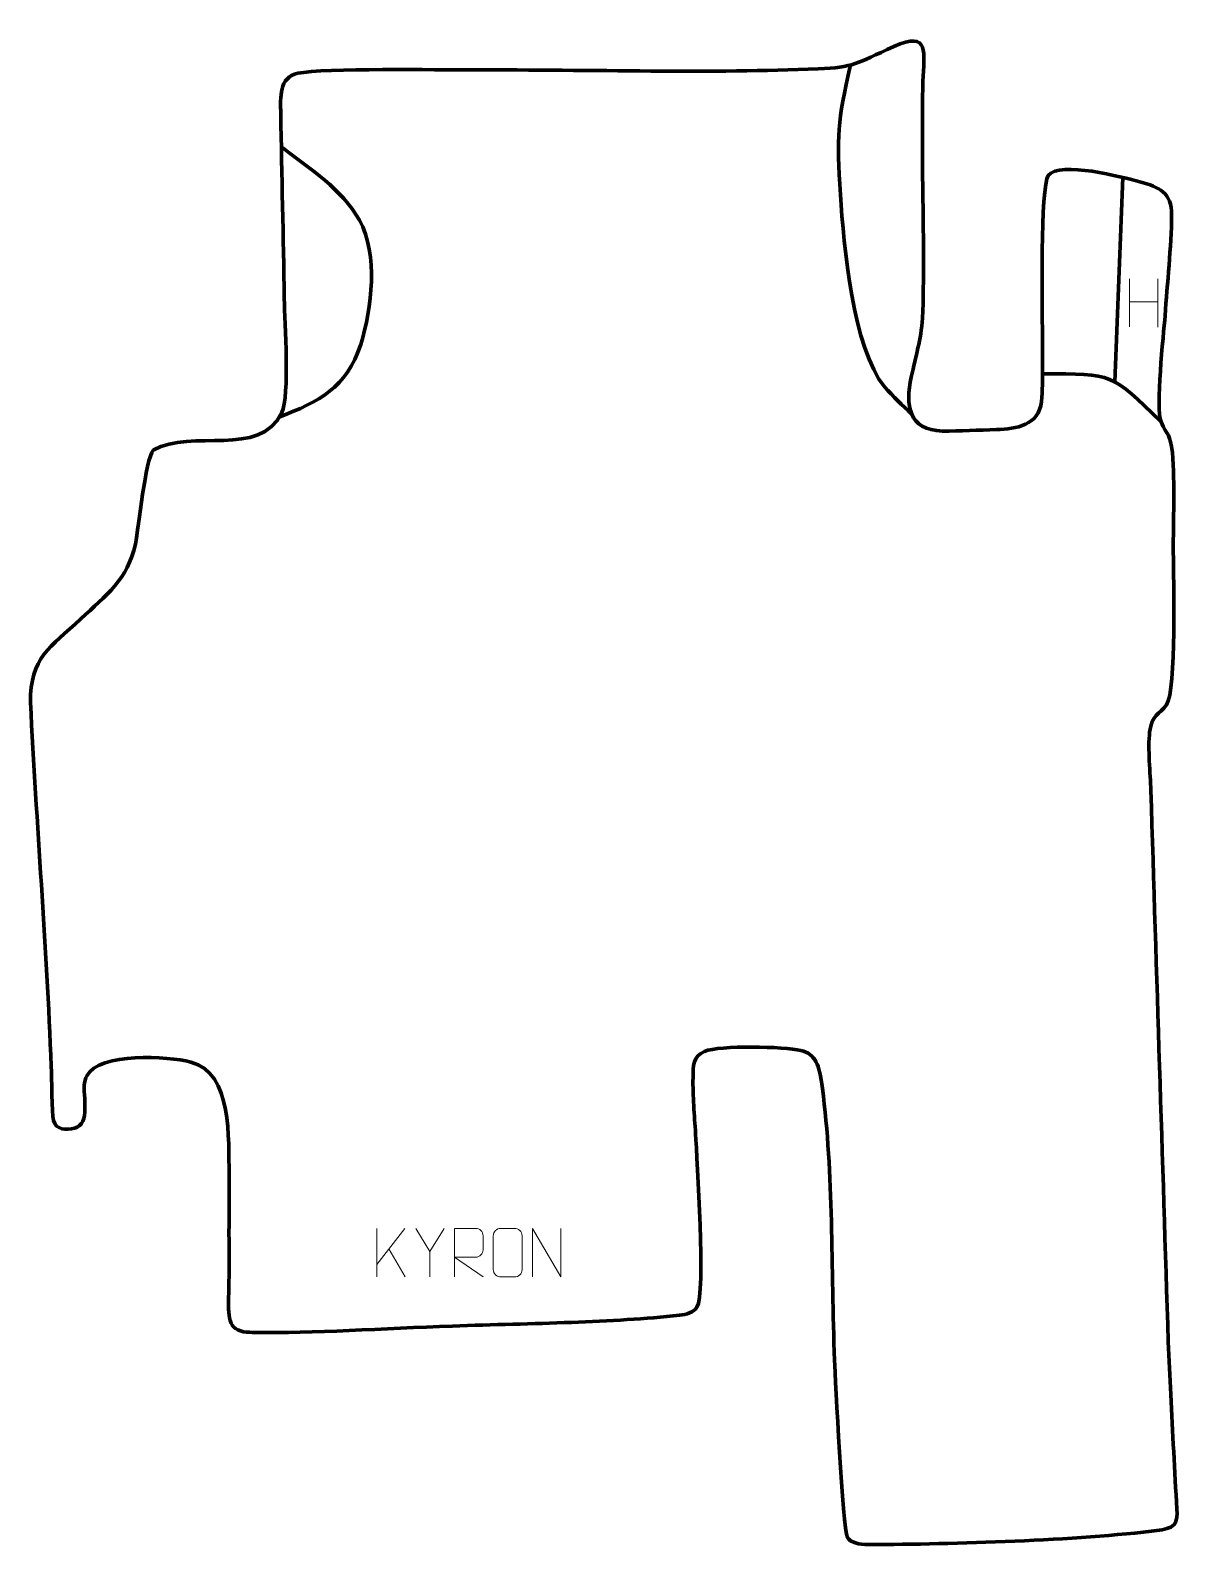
# Model space of a CAD drawing. Header units: millimetres. Extents: x 1043 to 1633, y 14 to 793.
import ezdxf

# ---------------------------------------------------------------- set-up
doc = ezdxf.new("R2010")
doc.units = ezdxf.units.MM
doc.header["$MEASUREMENT"] = 0
doc.layers.add('layer 1', color=7, linetype='Continuous', plot=False)
doc.layers.add('layer 2', color=7, linetype='Continuous')
doc.layers.add('layer 3', color=7, linetype='Continuous')

msp = doc.modelspace()

# ---------------------------------------------------------------- linework, layer by layer
at = {"layer": 'layer 1', "color": 250, "lineweight": 9}
for points in [[(1608.3233, 665.6315), (1608.3233, 665.6315), (1608.3233, 640.854), (1608.3233, 640.854)], [(1622.9666, 665.6315), (1622.9666, 665.6315), (1622.9666, 640.678), (1622.9666, 640.678)], [(1608.3233, 653.7492), (1608.3233, 653.7492), (1622.9666, 653.7496), (1622.9666, 653.7496)], [(1221.2293, 177.1688), (1221.2293, 177.1688), (1221.2293, 152.2152), (1221.2293, 152.2152)], [(1235.6055, 177.1688), (1235.6055, 177.1688), (1221.2293, 158.5291), (1221.2293, 158.5291)], [(1248.5794, 165.2701), (1248.5794, 165.2701), (1241.2585, 177.1688), (1241.2585, 177.1688)], [(1235.9308, 152.311), (1235.9308, 152.311), (1227.4603, 166.6246), (1227.4603, 166.6246)]]:
    msp.add_open_spline(points, degree=3, dxfattribs=at)
for points, knots in [([(1255.9018, 177.1688), (1255.9018, 177.1688), (1248.5794, 165.2701), (1248.5794, 165.2701), (1248.5794, 165.2701), (1248.5794, 165.2701), (1248.5801, 152.2152), (1248.5801, 152.2152)], [0, 0, 0, 0, 0.33333333, 0.33333333, 0.33333333, 0.33333333, 1, 1, 1, 1]), ([(1261.2481, 152.2153), (1261.2481, 152.2153), (1261.2481, 177.1688), (1261.2481, 177.1688), (1261.2481, 177.1688), (1264.8429, 177.1688), (1268.4384, 177.1688), (1272.0336, 177.1688), (1272.0336, 177.1688), (1274.3589, 177.1311), (1275.9162, 175.6411), (1275.9121, 173.2747), (1275.9121, 173.2747), (1275.9117, 171.2392), (1275.9117, 168.1798), (1275.9121, 166.1438), (1275.9121, 166.1438), (1275.9056, 164.2683), (1274.0933, 162.3265), (1272.0838, 162.3074), (1272.0838, 162.3074), (1272.0838, 162.3074), (1261.2481, 162.3074), (1261.2481, 162.3074), (1261.2481, 162.3074), (1261.2481, 162.3074), (1275.9028, 152.2153), (1275.9028, 152.2153)], [0, 0, 0, 0, 0.125, 0.125, 0.125, 0.125, 0.25, 0.25, 0.25, 0.25, 0.375, 0.375, 0.375, 0.375, 0.5, 0.5, 0.5, 0.5, 0.625, 0.625, 0.625, 0.625, 0.75, 0.75, 0.75, 0.75, 1, 1, 1, 1]), ([(1285.0606, 177.1685), (1287.3863, 177.1685), (1289.7124, 177.1685), (1292.0385, 177.1685), (1292.0385, 177.1685), (1293.9851, 177.2041), (1295.9765, 175.7125), (1296.0032, 173.2749), (1296.0032, 173.2749), (1296.0028, 167.528), (1296.0028, 161.7807), (1296.0032, 156.033), (1296.0032, 156.033), (1295.8634, 153.7096), (1294.1862, 152.23), (1292.0385, 152.2192), (1292.0385, 152.2192), (1289.7066, 152.2196), (1287.3747, 152.2196), (1285.0432, 152.2192), (1285.0432, 152.2192), (1283.1182, 152.1138), (1281.1461, 153.9983), (1281.1573, 156.0156), (1281.1573, 156.0156), (1281.1576, 161.7857), (1281.1576, 167.5554), (1281.1573, 173.3247), (1281.1573, 173.3247), (1281.1615, 175.4628), (1282.9082, 177.182), (1285.0606, 177.1685)], [0, 0, 0, 0, 0.11111111, 0.11111111, 0.11111111, 0.11111111, 0.22222222, 0.22222222, 0.22222222, 0.22222222, 0.33333333, 0.33333333, 0.33333333, 0.33333333, 0.44444444, 0.44444444, 0.44444444, 0.44444444, 0.55555556, 0.55555556, 0.55555556, 0.55555556, 0.66666667, 0.66666667, 0.66666667, 0.66666667, 0.77777778, 0.77777778, 0.77777778, 0.77777778, 1, 1, 1, 1]), ([(1301.2528, 152.2153), (1301.2528, 152.2153), (1301.2528, 177.1688), (1301.2528, 177.1688), (1301.2528, 177.1688), (1301.2528, 177.1688), (1315.9076, 152.2153), (1315.9076, 152.2153), (1315.9076, 152.2153), (1315.9076, 152.2153), (1315.9076, 177.1688), (1315.9076, 177.1688)], [0, 0, 0, 0, 0.25, 0.25, 0.25, 0.25, 0.5, 0.5, 0.5, 0.5, 1, 1, 1, 1])]:
    msp.add_open_spline(points, degree=3, knots=knots, dxfattribs=at)
at = {"layer": 'layer 2', "color": 142, "lineweight": 158}
for points in [[(1464.8862, 775.6246), (1458.1704, 746.0337), (1457.6618, 739.3501), (1459.6823, 708.7712), (1459.6823, 708.7712), (1461.3951, 682.851), (1465.9663, 629.9476), (1482.447, 609.9526), (1482.447, 609.9526), (1486.6457, 605.0759), (1491.6618, 600.6172), (1496.2835, 596.1179)], [(1171.0792, 594.4079), (1191.6851, 602.6056), (1205.5743, 609.2765), (1213.042, 631.8718), (1213.042, 631.8718), (1218.6302, 650.6183), (1222.2278, 677.9703), (1212.2934, 695.7015), (1212.2934, 695.7015), (1203.1292, 712.0579), (1187.2205, 721.7477), (1172.8892, 733.0249)]]:
    msp.add_open_spline(points, degree=3, knots=[0, 0, 0, 0, 0.25, 0.25, 0.25, 0.25, 0.5, 0.5, 0.5, 0.5, 1, 1, 1, 1], dxfattribs=at)
for points in [[(1600.8222, 612.5419), (1600.8222, 612.5419), (1604.9193, 717.7009), (1604.9193, 717.7009)], [(1624.5542, 592.0082), (1598.848, 617.1276), (1600.0697, 616.799), (1563.611, 616.7358)]]:
    msp.add_open_spline(points, degree=3, dxfattribs=at)
at = {"layer": 'layer 3', "color": 242, "lineweight": 158}
msp.add_open_spline([(1628.2381, 118.9138), (1628.68, 109.8753), (1629.122, 100.8368), (1629.5639, 91.7983), (1629.5639, 91.7983), (1630.5281, 72.0778), (1631.4693, 52.5182), (1632.7003, 32.8073), (1632.7003, 32.8073), (1633.1078, 26.2814), (1631.5918, 24.1958), (1628.4828, 23.0982), (1628.4828, 23.0982), (1627.1567, 22.6301), (1625.8237, 22.1527), (1623.7591, 21.8991), (1623.7591, 21.8991), (1580.4166, 16.5783), (1518.5151, 14.7897), (1474.2534, 14.5149), (1474.2534, 14.5149), (1469.2069, 14.4836), (1464.5448, 15.7348), (1463.3298, 18.1411), (1463.3298, 18.1411), (1460.8558, 23.0407), (1457.0483, 100.0476), (1456.6749, 109.2762), (1456.6749, 109.2762), (1454.7688, 156.3753), (1456.2284, 206.0836), (1450.3817, 249.1958), (1450.3817, 249.1958), (1448.6766, 261.7694), (1446.9646, 266.7054), (1439.2811, 268.7692), (1439.2811, 268.7692), (1430.8273, 270.6733), (1397.4984, 271.4851), (1389.8489, 268.2433), (1389.8489, 268.2433), (1383.6255, 265.6059), (1384.0309, 260.8811), (1383.8836, 254.7655), (1383.8836, 254.7655), (1383.6548, 245.2746), (1384.5842, 235.3902), (1385.2216, 225.898), (1385.2216, 225.898), (1385.7965, 212.6497), (1390.5219, 143.3665), (1385.8968, 136.5813), (1385.8968, 136.5813), (1384.1024, 133.9487), (1380.5937, 132.9424), (1376.8532, 132.5247), (1376.8532, 132.5247), (1342.4879, 128.6869), (1301.9905, 128.3948), (1260.1264, 126.9676), (1260.1264, 126.9676), (1224.8051, 125.7634), (1187.9386, 123.0647), (1158.7417, 123.6826), (1158.7417, 123.6826), (1156.8706, 123.7221), (1154.6261, 123.7539), (1152.7813, 124.056), (1152.7813, 124.056), (1148.0364, 124.9514), (1146.3845, 127.1929), (1145.5213, 131.133), (1145.5213, 131.133), (1144.713, 134.8229), (1144.9727, 139.3357), (1145.1135, 143.7114), (1145.1135, 143.7114), (1145.4809, 155.1246), (1145.2277, 166.6734), (1145.2675, 178.1066), (1145.2675, 178.1066), (1145.3089, 187.1267), (1145.344, 196.1471), (1145.37, 205.1673), (1145.37, 205.1673), (1144.7941, 222.5929), (1147.3817, 257.2207), (1125.5638, 262.7553), (1125.5638, 262.7553), (1113.9807, 265.6936), (1078.7413, 267.9876), (1072.1162, 255.6101), (1072.1162, 255.6101), (1072.1162, 255.6101), (1071.6224, 254.5673), (1071.6224, 254.5673), (1071.6224, 254.5673), (1071.6224, 254.5673), (1070.9763, 252.0875), (1070.9763, 252.0875), (1070.9763, 252.0875), (1070.0094, 245.1511), (1074.2751, 230.9797), (1065.798, 228.7849), (1065.798, 228.7849), (1061.6472, 227.7102), (1056.212, 227.7259), (1055.0117, 232.7056), (1055.0117, 232.7056), (1054.2053, 236.051), (1054.066, 255.4604), (1053.8755, 260.378), (1053.8755, 260.378), (1051.4546, 322.8695), (1046.2847, 385.224), (1043.1616, 447.6845), (1043.1616, 447.6845), (1043.0876, 470.9255), (1053.1672, 475.9776), (1068.9921, 490.6544), (1068.9921, 490.6544), (1082.2012, 502.8946), (1093.064, 510.9613), (1097.1048, 529.1582), (1097.1048, 529.1582), (1098.8387, 538.0349), (1102.2609, 572.5399), (1106.3346, 577.4668), (1106.3346, 577.4668), (1126.3074, 588.9362), (1160.9595, 572.9186), (1172.3843, 596.8078), (1172.3843, 596.8078), (1176.5624, 605.5443), (1173.8881, 643.0158), (1173.6995, 655.3306), (1173.6995, 655.3306), (1173.2115, 687.0866), (1172.4024, 718.8428), (1171.897, 750.5822), (1171.897, 750.5822), (1171.765, 758.8672), (1170.7905, 769.2878), (1180.6219, 771.3026), (1180.6219, 771.3026), (1194.4701, 774.1405), (1253.0615, 773.0074), (1270.1158, 773.0555), (1270.1158, 773.0555), (1332.6211, 773.232), (1393.7324, 771.193), (1448.1901, 773.6026), (1448.1901, 773.6026), (1466.7617, 774.4243), (1467.2956, 776.2195), (1487.1874, 785.0922), (1487.1874, 785.0922), (1505.8942, 793.4364), (1502.6132, 781.9305), (1502.1238, 767.1846), (1502.1238, 767.1846), (1500.9784, 726.5849), (1503.2879, 685.8002), (1501.9255, 645.3895), (1501.9255, 645.3895), (1500.9652, 633.807), (1498.5142, 626.1256), (1496.0917, 615.0998), (1496.0917, 615.0998), (1492.9129, 600.6312), (1494.5893, 587.8417), (1512.1472, 587.3168), (1512.1472, 587.3168), (1521.0988, 587.1374), (1530.8237, 587.8596), (1539.9274, 588.0676), (1539.9274, 588.0676), (1550.1052, 588.3001), (1561.8976, 590.3433), (1563.0139, 602.4866), (1563.0139, 602.4866), (1564.0526, 613.7868), (1563.4107, 625.999), (1563.5103, 637.4097), (1563.5103, 637.4097), (1563.5525, 649.1576), (1562.3862, 713.1946), (1566.5415, 718.695), (1566.5415, 718.695), (1572.4758, 726.5503), (1604.9519, 717.7697), (1613.5604, 715.4928), (1613.5604, 715.4928), (1623.759, 712.8379), (1629.9904, 709.8008), (1629.9692, 698.4938), (1629.9692, 698.4938), (1629.8444, 681.8085), (1627.7161, 663.4502), (1626.6172, 646.5598), (1626.6172, 646.5598), (1625.8624, 636.7045), (1621.5559, 598.7392), (1624.5542, 592.0082), (1624.5542, 592.0082), (1627.8376, 584.6372), (1629.312, 585.9366), (1630.3962, 576.188), (1630.3962, 576.188), (1631.7268, 559.9629), (1630.7398, 541.4211), (1630.8354, 524.8441), (1630.8354, 524.8441), (1630.9426, 512.1529), (1632.4139, 453.8349), (1627.3954, 446.5579), (1627.3954, 446.5579), (1623.6343, 441.1041), (1619.8804, 441.9125), (1618.6876, 432.3833), (1618.6876, 432.3833), (1617.6659, 424.2199), (1618.9964, 411.1103), (1619.3178, 402.4491), (1619.3178, 402.4491), (1622.2697, 307.9367), (1625.2607, 213.4254), (1628.2381, 118.9138)], degree=3, knots=[0, 0, 0, 0, 0.01724138, 0.01724138, 0.01724138, 0.01724138, 0.03448276, 0.03448276, 0.03448276, 0.03448276, 0.05172414, 0.05172414, 0.05172414, 0.05172414, 0.06896552, 0.06896552, 0.06896552, 0.06896552, 0.0862069, 0.0862069, 0.0862069, 0.0862069, 0.10344828, 0.10344828, 0.10344828, 0.10344828, 0.12068966, 0.12068966, 0.12068966, 0.12068966, 0.13793103, 0.13793103, 0.13793103, 0.13793103, 0.15517241, 0.15517241, 0.15517241, 0.15517241, 0.17241379, 0.17241379, 0.17241379, 0.17241379, 0.18965517, 0.18965517, 0.18965517, 0.18965517, 0.20689655, 0.20689655, 0.20689655, 0.20689655, 0.22413793, 0.22413793, 0.22413793, 0.22413793, 0.24137931, 0.24137931, 0.24137931, 0.24137931, 0.25862069, 0.25862069, 0.25862069, 0.25862069, 0.27586207, 0.27586207, 0.27586207, 0.27586207, 0.29310345, 0.29310345, 0.29310345, 0.29310345, 0.31034483, 0.31034483, 0.31034483, 0.31034483, 0.32758621, 0.32758621, 0.32758621, 0.32758621, 0.34482759, 0.34482759, 0.34482759, 0.34482759, 0.36206897, 0.36206897, 0.36206897, 0.36206897, 0.37931034, 0.37931034, 0.37931034, 0.37931034, 0.39655172, 0.39655172, 0.39655172, 0.39655172, 0.4137931, 0.4137931, 0.4137931, 0.4137931, 0.43103448, 0.43103448, 0.43103448, 0.43103448, 0.44827586, 0.44827586, 0.44827586, 0.44827586, 0.46551724, 0.46551724, 0.46551724, 0.46551724, 0.48275862, 0.48275862, 0.48275862, 0.48275862, 0.5, 0.5, 0.5, 0.5, 0.51724138, 0.51724138, 0.51724138, 0.51724138, 0.53448276, 0.53448276, 0.53448276, 0.53448276, 0.55172414, 0.55172414, 0.55172414, 0.55172414, 0.56896552, 0.56896552, 0.56896552, 0.56896552, 0.5862069, 0.5862069, 0.5862069, 0.5862069, 0.60344828, 0.60344828, 0.60344828, 0.60344828, 0.62068966, 0.62068966, 0.62068966, 0.62068966, 0.63793103, 0.63793103, 0.63793103, 0.63793103, 0.65517241, 0.65517241, 0.65517241, 0.65517241, 0.67241379, 0.67241379, 0.67241379, 0.67241379, 0.68965517, 0.68965517, 0.68965517, 0.68965517, 0.70689655, 0.70689655, 0.70689655, 0.70689655, 0.72413793, 0.72413793, 0.72413793, 0.72413793, 0.74137931, 0.74137931, 0.74137931, 0.74137931, 0.75862069, 0.75862069, 0.75862069, 0.75862069, 0.77586207, 0.77586207, 0.77586207, 0.77586207, 0.79310345, 0.79310345, 0.79310345, 0.79310345, 0.81034483, 0.81034483, 0.81034483, 0.81034483, 0.82758621, 0.82758621, 0.82758621, 0.82758621, 0.84482759, 0.84482759, 0.84482759, 0.84482759, 0.86206897, 0.86206897, 0.86206897, 0.86206897, 0.87931034, 0.87931034, 0.87931034, 0.87931034, 0.89655172, 0.89655172, 0.89655172, 0.89655172, 0.9137931, 0.9137931, 0.9137931, 0.9137931, 0.93103448, 0.93103448, 0.93103448, 0.93103448, 0.94827586, 0.94827586, 0.94827586, 0.94827586, 0.96551724, 0.96551724, 0.96551724, 0.96551724, 1, 1, 1, 1], dxfattribs=at)

doc.saveas('drawing.dxf')
